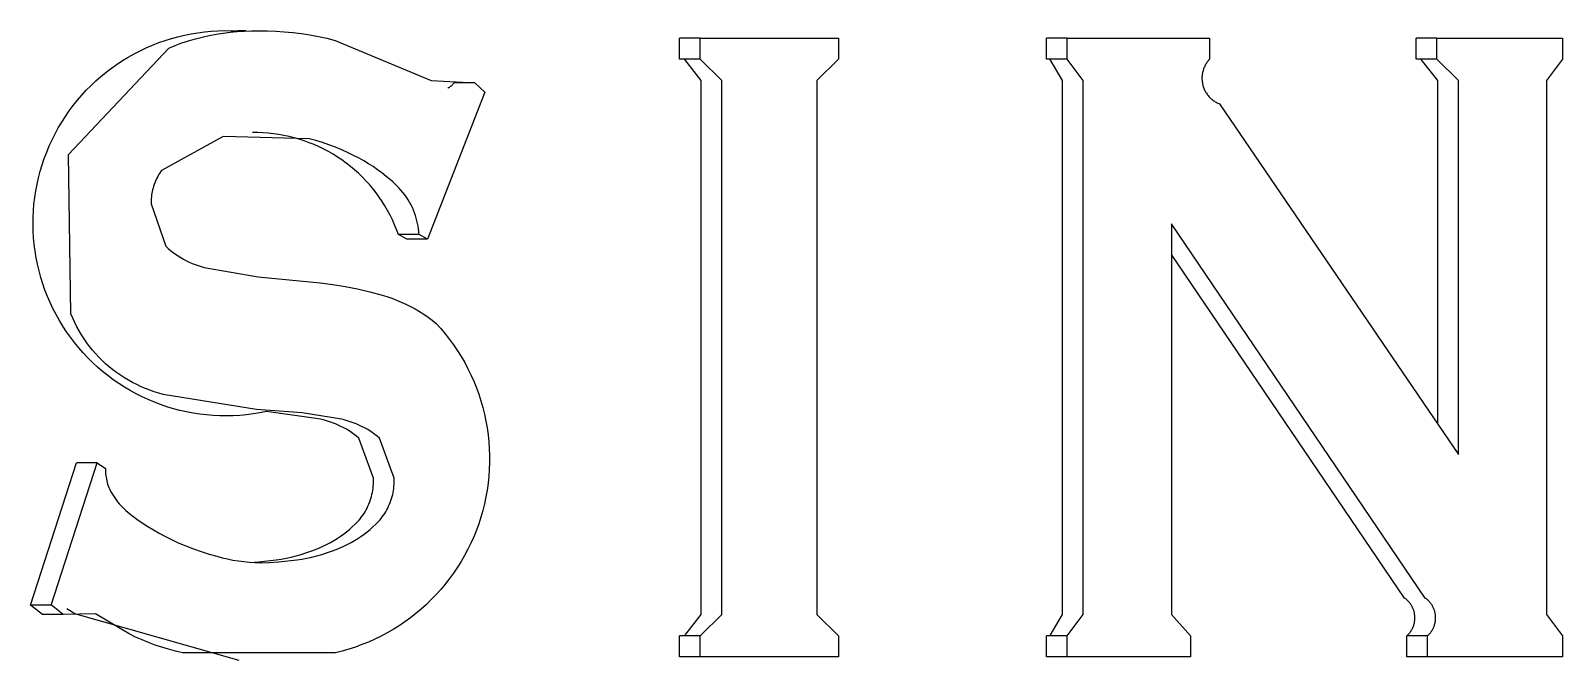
# Model space of a CAD drawing. Header units: millimetres. Extents: x -1421 to 3505, y -683 to 2759.
# Drawn here: x 2031.365 to 2035.816, y 2341.961 to 2343.792 of the extents above; entities that cross this region are included whole.
import ezdxf

# ---------------------------------------------------------------- set-up
doc = ezdxf.new("R2010")
doc.units = ezdxf.units.MM
doc.header["$MEASUREMENT"] = 0
doc.layers.add('Utwórz2D linie widoczne', color=7, linetype='Continuous', true_color=0x000000)

msp = doc.modelspace()

# ---------------------------------------------------------------- linework, layer by layer
at = {"layer": 'Utwórz2D linie widoczne'}
for p, q in [((2031.7369, 2343.7566), (2031.7553, 2343.763)), ((2031.7553, 2343.763), (2031.7739, 2343.7689)), ((2031.7739, 2343.7689), (2031.7928, 2343.774)), ((2031.7928, 2343.774), (2031.8118, 2343.7786)), ((2031.8118, 2343.7786), (2031.8309, 2343.7824)), ((2031.824, 2343.762), (2031.8438, 2343.7678)), ((2031.8309, 2343.7824), (2031.8502, 2343.7856)), ((2031.8438, 2343.7678), (2031.8637, 2343.773)), ((2031.8502, 2343.7856), (2031.8696, 2343.7881)), ((2031.8637, 2343.773), (2031.8838, 2343.7775)), ((2031.8696, 2343.7881), (2031.889, 2343.7899)), ((2031.8838, 2343.7775), (2031.9041, 2343.7813)), ((2031.889, 2343.7899), (2031.9085, 2343.7911)), ((2031.9041, 2343.7813), (2031.9244, 2343.7845)), ((2031.9085, 2343.7911), (2031.928, 2343.7916)), ((2031.9244, 2343.7845), (2031.9449, 2343.787)), ((2031.928, 2343.7916), (2031.9476, 2343.7913)), ((2031.9449, 2343.787), (2031.9654, 2343.7889)), ((2031.9476, 2343.7913), (2031.9671, 2343.7905)), ((2031.9654, 2343.7889), (2031.986, 2343.7901)), ((2031.9903, 2343.7905), (2031.9671, 2343.7905)), ((2031.986, 2343.7901), (2032.0066, 2343.7906)), ((2032.0066, 2343.7906), (2032.0272, 2343.7905)), ((2032.0272, 2343.7905), (2032.0521, 2343.7905)), ((2032.0521, 2343.7905), (2032.0771, 2343.7898)), ((2032.0771, 2343.7898), (2032.102, 2343.7883)), ((2032.102, 2343.7883), (2032.1269, 2343.786)), ((2032.1269, 2343.786), (2032.1517, 2343.7829)), ((2032.1517, 2343.7829), (2032.1764, 2343.7791)), ((2032.1764, 2343.7791), (2032.201, 2343.7745)), ((2032.201, 2343.7745), (2032.2254, 2343.7692)), ((2032.2254, 2343.7692), (2032.2496, 2343.7631)), ((2032.2496, 2343.7631), (2032.5288, 2343.6469)), ((2033.3109, 2343.77), (2033.2508, 2343.77)), ((2033.2508, 2343.7085), (2033.2508, 2343.77)), ((2033.3109, 2343.7085), (2033.3109, 2343.77)), ((2033.3109, 2343.77), (2033.7125, 2343.77)), ((2033.7125, 2343.77), (2033.7125, 2343.7085)), ((2034.3773, 2343.77), (2034.3172, 2343.77)), ((2034.3172, 2343.7085), (2034.3172, 2343.77)), ((2034.3773, 2343.7085), (2034.3773, 2343.77)), ((2034.3773, 2343.77), (2034.7909, 2343.77)), ((2034.7909, 2343.77), (2034.7909, 2343.7085)), ((2035.4511, 2343.77), (2035.391, 2343.77)), ((2035.391, 2343.7085), (2035.391, 2343.77)), ((2035.4511, 2343.7085), (2035.4511, 2343.77)), ((2035.4511, 2343.77), (2035.816, 2343.77)), ((2035.816, 2343.77), (2035.816, 2343.7085)), ((2031.4746, 2343.4316), (2031.766, 2343.7408)), ((2031.6487, 2343.7148), (2031.6658, 2343.7244)), ((2031.6658, 2343.7244), (2031.6831, 2343.7333)), ((2031.6831, 2343.7333), (2031.7008, 2343.7417)), ((2031.7008, 2343.7417), (2031.7187, 2343.7494)), ((2031.7187, 2343.7494), (2031.7369, 2343.7566)), ((2031.766, 2343.7408), (2031.7851, 2343.7485)), ((2031.7851, 2343.7485), (2031.8044, 2343.7556)), ((2031.8044, 2343.7556), (2031.824, 2343.762)), ((2031.5843, 2343.6707), (2031.5998, 2343.6826)), ((2031.5998, 2343.6826), (2031.6158, 2343.6939)), ((2031.6158, 2343.6939), (2031.6321, 2343.7046)), ((2031.6321, 2343.7046), (2031.6487, 2343.7148)), ((2033.3109, 2343.7085), (2033.2508, 2343.7085)), ((2033.3137, 2343.6469), (2033.2655, 2343.7076)), ((2033.3738, 2343.6469), (2033.3109, 2343.7085)), ((2033.7125, 2343.7085), (2033.6496, 2343.6469)), ((2034.3773, 2343.7085), (2034.3172, 2343.7085)), ((2034.3632, 2343.6469), (2034.3279, 2343.7076)), ((2034.4233, 2343.6469), (2034.3773, 2343.7085)), ((2034.7719, 2343.6754), (2034.7711, 2343.6727)), ((2034.7727, 2343.678), (2034.7719, 2343.6754)), ((2034.7736, 2343.6806), (2034.7727, 2343.678)), ((2034.7746, 2343.6832), (2034.7736, 2343.6806)), ((2034.7756, 2343.6857), (2034.7746, 2343.6832)), ((2034.7768, 2343.6882), (2034.7756, 2343.6857)), ((2034.778, 2343.6907), (2034.7768, 2343.6882)), ((2034.7794, 2343.6931), (2034.778, 2343.6907)), ((2034.7808, 2343.6955), (2034.7794, 2343.6931)), ((2034.7823, 2343.6978), (2034.7808, 2343.6955)), ((2034.7839, 2343.7001), (2034.7823, 2343.6978)), ((2034.7855, 2343.7023), (2034.7839, 2343.7001)), ((2034.7872, 2343.7044), (2034.7855, 2343.7023)), ((2034.789, 2343.7065), (2034.7872, 2343.7044)), ((2034.7909, 2343.7085), (2034.789, 2343.7065)), ((2035.4511, 2343.7085), (2035.391, 2343.7085)), ((2035.4539, 2343.6469), (2035.4057, 2343.7076)), ((2035.514, 2343.6469), (2035.4511, 2343.7085)), ((2035.816, 2343.7085), (2035.7702, 2343.6469)), ((2031.5266, 2343.6181), (2031.5403, 2343.632)), ((2031.5403, 2343.632), (2031.5545, 2343.6454)), ((2031.5545, 2343.6454), (2031.5692, 2343.6583)), ((2031.5692, 2343.6583), (2031.5843, 2343.6707)), ((2032.5288, 2343.6469), (2032.6557, 2343.6401)), ((2032.5831, 2343.6281), (2032.5843, 2343.6289)), ((2032.5843, 2343.6289), (2032.5855, 2343.6298)), ((2032.5855, 2343.6298), (2032.5867, 2343.6306)), ((2032.5867, 2343.6306), (2032.5878, 2343.6316)), ((2032.5878, 2343.6316), (2032.5889, 2343.6325)), ((2032.5889, 2343.6325), (2032.59, 2343.6335)), ((2032.59, 2343.6335), (2032.591, 2343.6345)), ((2032.591, 2343.6345), (2032.592, 2343.6356)), ((2032.592, 2343.6356), (2032.5929, 2343.6367)), ((2032.5929, 2343.6367), (2032.5939, 2343.6378)), ((2032.5939, 2343.6378), (2032.5948, 2343.6389)), ((2032.5948, 2343.6389), (2032.5956, 2343.6401)), ((2032.6557, 2343.6401), (2032.5956, 2343.6401)), ((2032.6557, 2343.6401), (2032.6849, 2343.6127)), ((2033.3137, 2342.0943), (2033.3137, 2343.6469)), ((2033.3738, 2342.0943), (2033.3738, 2343.6469)), ((2033.6496, 2343.6469), (2033.6496, 2342.0943)), ((2034.3632, 2342.0943), (2034.3632, 2343.6469)), ((2034.4233, 2342.0943), (2034.4233, 2343.6469)), ((2034.7688, 2343.6564), (2034.7687, 2343.6536)), ((2034.7687, 2343.6536), (2034.7688, 2343.6508)), ((2034.7689, 2343.6591), (2034.7688, 2343.6564)), ((2034.7688, 2343.6508), (2034.7689, 2343.6481)), ((2034.7692, 2343.6619), (2034.7689, 2343.6591)), ((2034.7689, 2343.6481), (2034.7691, 2343.6453)), ((2034.7691, 2343.6453), (2034.7694, 2343.6426)), ((2034.7695, 2343.6646), (2034.7692, 2343.6619)), ((2034.7694, 2343.6426), (2034.7699, 2343.6399)), ((2034.77, 2343.6673), (2034.7695, 2343.6646)), ((2034.7699, 2343.6399), (2034.7704, 2343.6372)), ((2034.7705, 2343.67), (2034.77, 2343.6673)), ((2034.7704, 2343.6372), (2034.771, 2343.6345)), ((2034.7711, 2343.6727), (2034.7705, 2343.67)), ((2034.771, 2343.6345), (2034.7716, 2343.6318)), ((2034.7716, 2343.6318), (2034.7724, 2343.6291)), ((2034.7724, 2343.6291), (2034.7733, 2343.6265)), ((2035.4539, 2342.6476), (2035.4539, 2343.6469)), ((2035.514, 2342.5593), (2035.514, 2343.6469)), ((2035.7702, 2343.6469), (2035.7702, 2342.0943)), ((2031.4884, 2343.5737), (2031.5006, 2343.589)), ((2031.5006, 2343.589), (2031.5134, 2343.6038)), ((2031.5134, 2343.6038), (2031.5266, 2343.6181)), ((2032.6849, 2343.6127), (2032.5179, 2343.1853)), ((2032.5767, 2343.6247), (2032.578, 2343.6253)), ((2032.578, 2343.6253), (2032.5793, 2343.626)), ((2032.5793, 2343.626), (2032.5806, 2343.6266)), ((2032.5806, 2343.6266), (2032.5819, 2343.6274)), ((2032.5819, 2343.6274), (2032.5831, 2343.6281)), ((2034.7733, 2343.6265), (2034.7743, 2343.6239)), ((2034.7743, 2343.6239), (2034.7753, 2343.6214)), ((2034.7753, 2343.6214), (2034.7765, 2343.6189)), ((2034.7765, 2343.6189), (2034.7777, 2343.6164)), ((2034.7777, 2343.6164), (2034.779, 2343.614)), ((2034.779, 2343.614), (2034.7804, 2343.6116)), ((2034.7804, 2343.6116), (2034.7819, 2343.6093)), ((2034.7819, 2343.6093), (2034.7834, 2343.607)), ((2034.7834, 2343.607), (2034.785, 2343.6048)), ((2034.785, 2343.6048), (2034.7867, 2343.6026)), ((2034.7867, 2343.6026), (2034.7885, 2343.6005)), ((2034.7885, 2343.6005), (2034.7904, 2343.5984)), ((2034.7904, 2343.5984), (2034.7923, 2343.5965)), ((2034.7923, 2343.5965), (2034.7943, 2343.5945)), ((2034.7943, 2343.5945), (2034.7963, 2343.5927)), ((2034.7963, 2343.5927), (2034.7985, 2343.5909)), ((2034.7985, 2343.5909), (2034.8006, 2343.5892)), ((2034.8006, 2343.5892), (2034.8029, 2343.5876)), ((2034.8029, 2343.5876), (2034.8051, 2343.5861)), ((2034.8051, 2343.5861), (2034.8075, 2343.5846)), ((2034.8075, 2343.5846), (2034.8099, 2343.5832)), ((2031.4551, 2343.5255), (2031.4657, 2343.542)), ((2031.4657, 2343.542), (2031.4768, 2343.558)), ((2031.4768, 2343.558), (2031.4884, 2343.5737)), ((2034.8099, 2343.5832), (2034.8123, 2343.5819)), ((2034.8123, 2343.5819), (2034.8148, 2343.5807)), ((2034.8148, 2343.5807), (2034.8173, 2343.5796)), ((2034.8173, 2343.5796), (2034.8199, 2343.5785)), ((2034.8199, 2343.5785), (2035.514, 2342.5593)), ((2031.4358, 2343.4916), (2031.4452, 2343.5087)), ((2031.4452, 2343.5087), (2031.4551, 2343.5255)), ((2032.0246, 2343.495), (2032.0092, 2343.4951)), ((2032.0399, 2343.4945), (2032.0246, 2343.495)), ((2031.4114, 2343.4384), (2031.4189, 2343.4564)), ((2031.4189, 2343.4564), (2031.427, 2343.4742)), ((2031.427, 2343.4742), (2031.4358, 2343.4916)), ((2031.9243, 2343.4842), (2031.7454, 2343.3852)), ((2032.1746, 2343.4774), (2031.9243, 2343.4842)), ((2032.0553, 2343.4934), (2032.0399, 2343.4945)), ((2032.0705, 2343.4918), (2032.0553, 2343.4934)), ((2032.0857, 2343.4896), (2032.0705, 2343.4918)), ((2032.1009, 2343.487), (2032.0857, 2343.4896)), ((2032.1159, 2343.4838), (2032.1009, 2343.487)), ((2032.1308, 2343.4801), (2032.1159, 2343.4838)), ((2032.1455, 2343.4758), (2032.1308, 2343.4801)), ((2032.1601, 2343.4711), (2032.1455, 2343.4758)), ((2032.1746, 2343.4658), (2032.1601, 2343.4711)), ((2032.1939, 2343.4721), (2032.1746, 2343.4774)), ((2032.1888, 2343.4601), (2032.1746, 2343.4658)), ((2032.2029, 2343.4539), (2032.1888, 2343.4601)), ((2032.2129, 2343.4661), (2032.1939, 2343.4721)), ((2032.2167, 2343.4471), (2032.2029, 2343.4539)), ((2032.2318, 2343.4596), (2032.2129, 2343.4661)), ((2032.2505, 2343.4525), (2032.2318, 2343.4596)), ((2032.269, 2343.4449), (2032.2505, 2343.4525)), ((2031.3982, 2343.4016), (2031.4045, 2343.4201)), ((2031.4045, 2343.4201), (2031.4114, 2343.4384)), ((2031.4817, 2342.968), (2031.4746, 2343.4316)), ((2032.2302, 2343.4399), (2032.2167, 2343.4471)), ((2032.2435, 2343.4323), (2032.2302, 2343.4399)), ((2032.2566, 2343.4242), (2032.2435, 2343.4323)), ((2032.2693, 2343.4156), (2032.2566, 2343.4242)), ((2032.2872, 2343.4367), (2032.269, 2343.4449)), ((2032.2817, 2343.4066), (2032.2693, 2343.4156)), ((2032.2939, 2343.3971), (2032.2817, 2343.4066)), ((2032.3052, 2343.4279), (2032.2872, 2343.4367)), ((2032.3193, 2343.4206), (2032.3052, 2343.4279)), ((2032.3331, 2343.4129), (2032.3193, 2343.4206)), ((2032.3467, 2343.4047), (2032.3331, 2343.4129)), ((2031.3834, 2343.345), (2031.3877, 2343.364)), ((2031.3877, 2343.364), (2031.3926, 2343.3829)), ((2031.3926, 2343.3829), (2031.3982, 2343.4016)), ((2031.7318, 2343.3631), (2031.7295, 2343.3585)), ((2031.7342, 2343.3677), (2031.7318, 2343.3631)), ((2031.7368, 2343.3722), (2031.7342, 2343.3677)), ((2031.7395, 2343.3766), (2031.7368, 2343.3722)), ((2031.7424, 2343.381), (2031.7395, 2343.3766)), ((2031.7454, 2343.3852), (2031.7424, 2343.381)), ((2032.3056, 2343.3873), (2032.2939, 2343.3971)), ((2032.3171, 2343.377), (2032.3056, 2343.3873)), ((2032.3281, 2343.3664), (2032.3171, 2343.377)), ((2032.3388, 2343.3554), (2032.3281, 2343.3664)), ((2032.36, 2343.3962), (2032.3467, 2343.4047)), ((2032.3731, 2343.3872), (2032.36, 2343.3962)), ((2032.3858, 2343.3778), (2032.3731, 2343.3872)), ((2032.3983, 2343.368), (2032.3858, 2343.3778)), ((2032.4104, 2343.3578), (2032.3983, 2343.368)), ((2031.3768, 2343.3065), (2031.3798, 2343.3258)), ((2031.3798, 2343.3258), (2031.3834, 2343.345)), ((2031.7172, 2343.3189), (2031.7164, 2343.3138)), ((2031.7181, 2343.324), (2031.7172, 2343.3189)), ((2031.7193, 2343.3291), (2031.7181, 2343.324)), ((2031.7205, 2343.3341), (2031.7193, 2343.3291)), ((2031.722, 2343.3391), (2031.7205, 2343.3341)), ((2031.7236, 2343.344), (2031.722, 2343.3391)), ((2031.7254, 2343.3489), (2031.7236, 2343.344)), ((2031.7274, 2343.3537), (2031.7254, 2343.3489)), ((2031.7295, 2343.3585), (2031.7274, 2343.3537)), ((2032.3491, 2343.344), (2032.3388, 2343.3554)), ((2032.359, 2343.3322), (2032.3491, 2343.344)), ((2032.3685, 2343.3202), (2032.359, 2343.3322)), ((2032.3776, 2343.3078), (2032.3685, 2343.3202)), ((2032.4169, 2343.3522), (2032.4104, 2343.3578)), ((2032.4232, 2343.3463), (2032.4169, 2343.3522)), ((2032.4294, 2343.3402), (2032.4232, 2343.3463)), ((2032.4353, 2343.334), (2032.4294, 2343.3402)), ((2032.441, 2343.3275), (2032.4353, 2343.334)), ((2032.4465, 2343.3209), (2032.441, 2343.3275)), ((2032.4518, 2343.3141), (2032.4465, 2343.3209)), ((2031.3729, 2343.2676), (2031.3745, 2343.2871)), ((2031.3745, 2343.2871), (2031.3768, 2343.3065)), ((2031.7154, 2343.3034), (2031.7151, 2343.2982)), ((2031.7151, 2343.2982), (2031.7151, 2343.293)), ((2031.7151, 2343.293), (2031.7151, 2343.2878)), ((2031.7151, 2343.2878), (2031.7575, 2343.1647)), ((2031.7158, 2343.3086), (2031.7154, 2343.3034)), ((2031.7164, 2343.3138), (2031.7158, 2343.3086)), ((2032.3862, 2343.2951), (2032.3776, 2343.3078)), ((2032.3944, 2343.2821), (2032.3862, 2343.2951)), ((2032.4021, 2343.2688), (2032.3944, 2343.2821)), ((2032.4568, 2343.3071), (2032.4518, 2343.3141)), ((2032.4616, 2343.2999), (2032.4568, 2343.3071)), ((2032.4661, 2343.2926), (2032.4616, 2343.2999)), ((2032.4705, 2343.2851), (2032.4661, 2343.2926)), ((2032.4745, 2343.2775), (2032.4705, 2343.2851)), ((2032.4776, 2343.27), (2032.4745, 2343.2775)), ((2031.3718, 2343.2286), (2031.372, 2343.2481)), ((2031.3722, 2343.209), (2031.3718, 2343.2286)), ((2031.372, 2343.2481), (2031.3729, 2343.2676)), ((2032.4094, 2343.2553), (2032.4021, 2343.2688)), ((2032.4162, 2343.2415), (2032.4094, 2343.2553)), ((2032.4225, 2343.2275), (2032.4162, 2343.2415)), ((2032.4804, 2343.2624), (2032.4776, 2343.27)), ((2032.483, 2343.2546), (2032.4804, 2343.2624)), ((2032.4853, 2343.2469), (2032.483, 2343.2546)), ((2032.4874, 2343.239), (2032.4853, 2343.2469)), ((2032.4892, 2343.2311), (2032.4874, 2343.239)), ((2032.4907, 2343.2231), (2032.4892, 2343.2311)), ((2035.4172, 2342.1424), (2034.6797, 2343.2298)), ((2034.6797, 2343.2298), (2034.6797, 2342.0943)), ((2031.3734, 2343.1895), (2031.3722, 2343.209)), ((2031.3752, 2343.1701), (2031.3734, 2343.1895)), ((2032.4283, 2343.2133), (2032.4225, 2343.2275)), ((2032.4336, 2343.1989), (2032.4283, 2343.2133)), ((2032.4937, 2343.1989), (2032.4336, 2343.1989)), ((2032.4577, 2343.1853), (2032.4336, 2343.1989)), ((2032.5179, 2343.1853), (2032.4577, 2343.1853)), ((2032.492, 2343.215), (2032.4907, 2343.2231)), ((2032.493, 2343.207), (2032.492, 2343.215)), ((2032.4937, 2343.1989), (2032.493, 2343.207)), ((2032.5179, 2343.1853), (2032.4937, 2343.1989)), ((2031.3776, 2343.1507), (2031.3752, 2343.1701)), ((2031.3808, 2343.1314), (2031.3776, 2343.1507)), ((2031.7575, 2343.1647), (2031.7643, 2343.1586)), ((2031.7643, 2343.1586), (2031.7713, 2343.1527)), ((2031.7713, 2343.1527), (2031.7786, 2343.1471)), ((2031.7786, 2343.1471), (2031.786, 2343.1417)), ((2031.786, 2343.1417), (2031.7936, 2343.1366)), ((2035.3571, 2342.1424), (2034.6797, 2343.1412)), ((2031.3846, 2343.1123), (2031.3808, 2343.1314)), ((2031.3891, 2343.0933), (2031.3846, 2343.1123)), ((2031.7936, 2343.1366), (2031.8014, 2343.1317)), ((2031.8014, 2343.1317), (2031.8093, 2343.1271)), ((2031.8093, 2343.1271), (2031.8174, 2343.1228)), ((2031.8174, 2343.1228), (2031.8257, 2343.1188)), ((2031.8257, 2343.1188), (2031.834, 2343.1151)), ((2031.834, 2343.1151), (2031.8425, 2343.1116)), ((2031.8425, 2343.1116), (2031.8512, 2343.1085)), ((2031.8512, 2343.1085), (2031.8599, 2343.1057)), ((2031.8599, 2343.1057), (2031.8687, 2343.1031)), ((2031.8687, 2343.1031), (2032.0259, 2343.0759)), ((2031.3943, 2343.0744), (2031.3891, 2343.0933)), ((2031.4001, 2343.0558), (2031.3943, 2343.0744)), ((2031.4065, 2343.0374), (2031.4001, 2343.0558)), ((2032.0259, 2343.0759), (2032.206, 2343.0587)), ((2032.206, 2343.0587), (2032.2425, 2343.054)), ((2032.2425, 2343.054), (2032.2788, 2343.048)), ((2031.4136, 2343.0192), (2031.4065, 2343.0374)), ((2031.4213, 2343.0012), (2031.4136, 2343.0192)), ((2032.2788, 2343.048), (2032.3148, 2343.0408)), ((2032.3148, 2343.0408), (2032.3506, 2343.0323)), ((2032.3506, 2343.0323), (2032.386, 2343.0226)), ((2032.386, 2343.0226), (2032.4003, 2343.0183)), ((2032.4003, 2343.0183), (2032.4144, 2343.0135)), ((2032.4144, 2343.0135), (2032.4283, 2343.0082)), ((2032.4283, 2343.0082), (2032.442, 2343.0025)), ((2031.4297, 2342.9836), (2031.4213, 2343.0012)), ((2031.4386, 2342.9662), (2031.4297, 2342.9836)), ((2031.4482, 2342.9492), (2031.4386, 2342.9662)), ((2031.4871, 2342.9554), (2031.4817, 2342.968)), ((2032.442, 2343.0025), (2032.4556, 2342.9963)), ((2032.4556, 2342.9963), (2032.4689, 2342.9896)), ((2032.4689, 2342.9896), (2032.482, 2342.9825)), ((2032.482, 2342.9825), (2032.4949, 2342.975)), ((2032.4949, 2342.975), (2032.5074, 2342.967)), ((2032.5074, 2342.967), (2032.5197, 2342.9586)), ((2031.4583, 2342.9325), (2031.4482, 2342.9492)), ((2031.4691, 2342.9162), (2031.4583, 2342.9325)), ((2031.4929, 2342.943), (2031.4871, 2342.9554)), ((2031.4992, 2342.9308), (2031.4929, 2342.943)), ((2031.5058, 2342.9189), (2031.4992, 2342.9308)), ((2031.5128, 2342.9071), (2031.5058, 2342.9189)), ((2032.5197, 2342.9586), (2032.5317, 2342.9498)), ((2032.5317, 2342.9498), (2032.5435, 2342.9406)), ((2032.5435, 2342.9406), (2032.5569, 2342.9256)), ((2032.5569, 2342.9256), (2032.5699, 2342.9102)), ((2031.4803, 2342.9002), (2031.4691, 2342.9162)), ((2031.4922, 2342.8847), (2031.4803, 2342.9002)), ((2031.5045, 2342.8696), (2031.4922, 2342.8847)), ((2031.5203, 2342.8957), (2031.5128, 2342.9071)), ((2031.5281, 2342.8844), (2031.5203, 2342.8957)), ((2031.5363, 2342.8735), (2031.5281, 2342.8844)), ((2031.5449, 2342.8628), (2031.5363, 2342.8735)), ((2032.5699, 2342.9102), (2032.5823, 2342.8942)), ((2032.5823, 2342.8942), (2032.5941, 2342.8779)), ((2032.5941, 2342.8779), (2032.6054, 2342.8612)), ((2031.5174, 2342.8549), (2031.5045, 2342.8696)), ((2031.5308, 2342.8407), (2031.5174, 2342.8549)), ((2031.5447, 2342.8269), (2031.5308, 2342.8407)), ((2031.5538, 2342.8524), (2031.5449, 2342.8628)), ((2031.5631, 2342.8424), (2031.5538, 2342.8524)), ((2031.5727, 2342.8326), (2031.5631, 2342.8424)), ((2031.5827, 2342.8232), (2031.5727, 2342.8326)), ((2032.6054, 2342.8612), (2032.6161, 2342.8441)), ((2032.6161, 2342.8441), (2032.6261, 2342.8266)), ((2031.559, 2342.8137), (2031.5447, 2342.8269)), ((2031.5738, 2342.8009), (2031.559, 2342.8137)), ((2031.5891, 2342.7887), (2031.5738, 2342.8009)), ((2031.593, 2342.8142), (2031.5827, 2342.8232)), ((2031.6047, 2342.777), (2031.5891, 2342.7887)), ((2031.6037, 2342.8057), (2031.593, 2342.8142)), ((2031.6147, 2342.7975), (2031.6037, 2342.8057)), ((2031.626, 2342.7898), (2031.6147, 2342.7975)), ((2031.6375, 2342.7823), (2031.626, 2342.7898)), ((2032.6261, 2342.8266), (2032.6356, 2342.8088)), ((2032.6356, 2342.8088), (2032.6444, 2342.7907)), ((2032.6444, 2342.7907), (2032.6526, 2342.7722)), ((2031.6208, 2342.7659), (2031.6047, 2342.777)), ((2031.6372, 2342.7553), (2031.6208, 2342.7659)), ((2031.654, 2342.7454), (2031.6372, 2342.7553)), ((2031.6493, 2342.7753), (2031.6375, 2342.7823)), ((2031.6612, 2342.7687), (2031.6493, 2342.7753)), ((2031.6711, 2342.736), (2031.654, 2342.7454)), ((2031.6734, 2342.7625), (2031.6612, 2342.7687)), ((2031.6858, 2342.7566), (2031.6734, 2342.7625)), ((2031.6984, 2342.7512), (2031.6858, 2342.7566)), ((2031.7112, 2342.7462), (2031.6984, 2342.7512)), ((2031.7241, 2342.7417), (2031.7112, 2342.7462)), ((2031.7371, 2342.7375), (2031.7241, 2342.7417)), ((2032.6526, 2342.7722), (2032.6602, 2342.7535)), ((2032.6602, 2342.7535), (2032.667, 2342.7346)), ((2031.6885, 2342.7272), (2031.6711, 2342.736)), ((2031.7063, 2342.719), (2031.6885, 2342.7272)), ((2031.7243, 2342.7114), (2031.7063, 2342.719)), ((2031.7425, 2342.7045), (2031.7243, 2342.7114)), ((2031.7503, 2342.7338), (2031.7371, 2342.7375)), ((2031.761, 2342.6982), (2031.7425, 2342.7045)), ((2032.0213, 2342.6907), (2031.7503, 2342.7338)), ((2031.7797, 2342.6926), (2031.761, 2342.6982)), ((2032.667, 2342.7346), (2032.6733, 2342.7154)), ((2032.6733, 2342.7154), (2032.6788, 2342.696)), ((2032.6788, 2342.696), (2032.6837, 2342.6764)), ((2031.7986, 2342.6876), (2031.7797, 2342.6926)), ((2031.8177, 2342.6833), (2031.7986, 2342.6876)), ((2031.8369, 2342.6797), (2031.8177, 2342.6833)), ((2031.8562, 2342.6767), (2031.8369, 2342.6797)), ((2031.8756, 2342.6744), (2031.8562, 2342.6767)), ((2031.895, 2342.6728), (2031.8756, 2342.6744)), ((2031.9145, 2342.6719), (2031.895, 2342.6728)), ((2031.9341, 2342.6716), (2031.9145, 2342.6719)), ((2031.9536, 2342.672), (2031.9341, 2342.6716)), ((2031.9731, 2342.6731), (2031.9536, 2342.672)), ((2031.9925, 2342.6749), (2031.9731, 2342.6731)), ((2032.0119, 2342.6774), (2031.9925, 2342.6749)), ((2032.0312, 2342.6805), (2032.0119, 2342.6774)), ((2032.1534, 2342.681), (2032.0213, 2342.6907)), ((2032.0503, 2342.6843), (2032.0312, 2342.6805)), ((2032.2076, 2342.6619), (2032.0503, 2342.6843)), ((2032.2677, 2342.6619), (2032.1534, 2342.681)), ((2032.2163, 2342.6599), (2032.2076, 2342.6619)), ((2032.225, 2342.6575), (2032.2163, 2342.6599)), ((2032.2335, 2342.6549), (2032.225, 2342.6575)), ((2032.242, 2342.6519), (2032.2335, 2342.6549)), ((2032.2503, 2342.6487), (2032.242, 2342.6519)), ((2032.2764, 2342.6599), (2032.2677, 2342.6619)), ((2032.2851, 2342.6575), (2032.2764, 2342.6599)), ((2032.2936, 2342.6549), (2032.2851, 2342.6575)), ((2032.3021, 2342.6519), (2032.2936, 2342.6549)), ((2032.3104, 2342.6487), (2032.3021, 2342.6519)), ((2032.6837, 2342.6764), (2032.6879, 2342.6567)), ((2032.6879, 2342.6567), (2032.6914, 2342.6368)), ((2032.2585, 2342.6451), (2032.2503, 2342.6487)), ((2032.2666, 2342.6413), (2032.2585, 2342.6451)), ((2032.2746, 2342.6372), (2032.2666, 2342.6413)), ((2032.2824, 2342.6328), (2032.2746, 2342.6372)), ((2032.29, 2342.6282), (2032.2824, 2342.6328)), ((2032.2975, 2342.6233), (2032.29, 2342.6282)), ((2032.3048, 2342.6181), (2032.2975, 2342.6233)), ((2032.3119, 2342.6127), (2032.3048, 2342.6181)), ((2032.3186, 2342.6451), (2032.3104, 2342.6487)), ((2032.3189, 2342.607), (2032.3119, 2342.6127)), ((2032.3267, 2342.6413), (2032.3186, 2342.6451)), ((2032.3611, 2342.4909), (2032.3189, 2342.607)), ((2032.3347, 2342.6372), (2032.3267, 2342.6413)), ((2032.3425, 2342.6328), (2032.3347, 2342.6372)), ((2032.3501, 2342.6282), (2032.3425, 2342.6328)), ((2032.3576, 2342.6233), (2032.3501, 2342.6282)), ((2032.3649, 2342.6181), (2032.3576, 2342.6233)), ((2032.372, 2342.6127), (2032.3649, 2342.6181)), ((2032.379, 2342.607), (2032.372, 2342.6127)), ((2032.4212, 2342.4909), (2032.379, 2342.607)), ((2032.6914, 2342.6368), (2032.6942, 2342.6168)), ((2032.6942, 2342.6168), (2032.6963, 2342.5968)), ((2032.6963, 2342.5968), (2032.6976, 2342.5767)), ((2032.6976, 2342.5767), (2032.6983, 2342.5565)), ((2031.3648, 2342.1219), (2031.498, 2342.5356)), ((2031.4249, 2342.1219), (2031.5581, 2342.5356)), ((2031.5581, 2342.5356), (2031.498, 2342.5356)), ((2031.5581, 2342.5356), (2031.5823, 2342.5186)), ((2031.5823, 2342.5186), (2031.5823, 2342.5135)), ((2032.6976, 2342.5162), (2032.6962, 2342.4961)), ((2032.6983, 2342.5363), (2032.6976, 2342.5162)), ((2032.6983, 2342.5565), (2032.6983, 2342.5363)), ((2031.5823, 2342.5135), (2031.5825, 2342.5084)), ((2031.5825, 2342.5084), (2031.5828, 2342.5033)), ((2031.5828, 2342.5033), (2031.5833, 2342.4982)), ((2031.5833, 2342.4982), (2031.584, 2342.4932)), ((2031.584, 2342.4932), (2031.5849, 2342.4881)), ((2031.5849, 2342.4881), (2031.5859, 2342.4831)), ((2031.5859, 2342.4831), (2031.5872, 2342.4782)), ((2031.5872, 2342.4782), (2031.5886, 2342.4733)), ((2031.5886, 2342.4733), (2031.5901, 2342.4684)), ((2032.3606, 2342.467), (2032.361, 2342.4729)), ((2032.361, 2342.4729), (2032.3612, 2342.4789)), ((2032.3613, 2342.4849), (2032.3611, 2342.4909)), ((2032.3612, 2342.4789), (2032.3613, 2342.4849)), ((2032.4207, 2342.467), (2032.4211, 2342.4729)), ((2032.4211, 2342.4729), (2032.4213, 2342.4789)), ((2032.4214, 2342.4849), (2032.4212, 2342.4909)), ((2032.4213, 2342.4789), (2032.4214, 2342.4849)), ((2032.6941, 2342.476), (2032.6913, 2342.456)), ((2032.6962, 2342.4961), (2032.6941, 2342.476)), ((2031.5901, 2342.4684), (2031.5919, 2342.4636)), ((2031.5919, 2342.4636), (2031.5949, 2342.4573)), ((2031.5949, 2342.4573), (2031.5982, 2342.4511)), ((2031.5982, 2342.4511), (2031.6017, 2342.445)), ((2031.6017, 2342.445), (2031.6054, 2342.439)), ((2031.6054, 2342.439), (2031.6093, 2342.4332)), ((2031.6093, 2342.4332), (2031.6135, 2342.4275)), ((2031.6135, 2342.4275), (2031.6177, 2342.4219)), ((2032.3518, 2342.426), (2032.3536, 2342.4317)), ((2032.3536, 2342.4317), (2032.3553, 2342.4374)), ((2032.3553, 2342.4374), (2032.3568, 2342.4433)), ((2032.3568, 2342.4433), (2032.358, 2342.4491)), ((2032.358, 2342.4491), (2032.3591, 2342.455)), ((2032.3591, 2342.455), (2032.3599, 2342.461)), ((2032.3599, 2342.461), (2032.3606, 2342.467)), ((2032.4119, 2342.426), (2032.4138, 2342.4317)), ((2032.4138, 2342.4317), (2032.4154, 2342.4374)), ((2032.4154, 2342.4374), (2032.4169, 2342.4433)), ((2032.4169, 2342.4433), (2032.4181, 2342.4491)), ((2032.4181, 2342.4491), (2032.4192, 2342.455)), ((2032.4192, 2342.455), (2032.42, 2342.461)), ((2032.42, 2342.461), (2032.4207, 2342.467)), ((2032.6878, 2342.4362), (2032.6836, 2342.4164)), ((2032.6913, 2342.456), (2032.6878, 2342.4362)), ((2031.6177, 2342.4219), (2031.6222, 2342.4165)), ((2031.6222, 2342.4165), (2031.6269, 2342.4113)), ((2031.6269, 2342.4113), (2031.6317, 2342.4062)), ((2031.6317, 2342.4062), (2031.6367, 2342.4013)), ((2031.6367, 2342.4013), (2031.6419, 2342.3965)), ((2031.6419, 2342.3965), (2031.6472, 2342.3919)), ((2031.6472, 2342.3919), (2031.6527, 2342.3875)), ((2031.6527, 2342.3875), (2031.6583, 2342.3833)), ((2031.6583, 2342.3833), (2031.6736, 2342.3718)), ((2032.3267, 2342.3783), (2032.3302, 2342.3832)), ((2032.3302, 2342.3832), (2032.3336, 2342.3882)), ((2032.3336, 2342.3882), (2032.3367, 2342.3933)), ((2032.3367, 2342.3933), (2032.3397, 2342.3985)), ((2032.3397, 2342.3985), (2032.3425, 2342.4039)), ((2032.3425, 2342.4039), (2032.3451, 2342.4093)), ((2032.3451, 2342.4093), (2032.3475, 2342.4147)), ((2032.3475, 2342.4147), (2032.3498, 2342.4203)), ((2032.3498, 2342.4203), (2032.3518, 2342.426)), ((2032.3868, 2342.3783), (2032.3903, 2342.3832)), ((2032.3903, 2342.3832), (2032.3937, 2342.3882)), ((2032.3937, 2342.3882), (2032.3968, 2342.3933)), ((2032.3968, 2342.3933), (2032.3998, 2342.3985)), ((2032.3998, 2342.3985), (2032.4026, 2342.4039)), ((2032.4026, 2342.4039), (2032.4052, 2342.4093)), ((2032.4052, 2342.4093), (2032.4076, 2342.4147)), ((2032.4076, 2342.4147), (2032.4099, 2342.4203)), ((2032.4099, 2342.4203), (2032.4119, 2342.426)), ((2032.6787, 2342.3969), (2032.6731, 2342.3775)), ((2032.6836, 2342.4164), (2032.6787, 2342.3969)), ((2031.6736, 2342.3718), (2031.6892, 2342.3608)), ((2031.6892, 2342.3608), (2031.7051, 2342.3502)), ((2031.7051, 2342.3502), (2031.7214, 2342.3402)), ((2031.7214, 2342.3402), (2031.738, 2342.3306)), ((2032.2824, 2342.3346), (2032.291, 2342.3417)), ((2032.291, 2342.3417), (2032.2994, 2342.349)), ((2032.2994, 2342.349), (2032.3074, 2342.3566)), ((2032.3074, 2342.3566), (2032.3153, 2342.3645)), ((2032.3153, 2342.3645), (2032.3193, 2342.369)), ((2032.3193, 2342.369), (2032.3231, 2342.3736)), ((2032.3231, 2342.3736), (2032.3267, 2342.3783)), ((2032.3425, 2342.3346), (2032.3511, 2342.3417)), ((2032.3511, 2342.3417), (2032.3595, 2342.349)), ((2032.3595, 2342.349), (2032.3675, 2342.3566)), ((2032.3675, 2342.3566), (2032.3754, 2342.3645)), ((2032.3754, 2342.3645), (2032.3794, 2342.369)), ((2032.3794, 2342.369), (2032.3832, 2342.3736)), ((2032.3832, 2342.3736), (2032.3868, 2342.3783)), ((2032.66, 2342.3393), (2032.6525, 2342.3206)), ((2032.6669, 2342.3583), (2032.66, 2342.3393)), ((2032.6731, 2342.3775), (2032.6669, 2342.3583)), ((2031.738, 2342.3306), (2031.7548, 2342.3217)), ((2031.7548, 2342.3217), (2031.772, 2342.3132)), ((2031.772, 2342.3132), (2031.7937, 2342.3032)), ((2031.7937, 2342.3032), (2031.8156, 2342.2938)), ((2031.8156, 2342.2938), (2031.8379, 2342.2852)), ((2032.2064, 2342.2893), (2032.2165, 2342.2939)), ((2032.2165, 2342.2939), (2032.2265, 2342.2987)), ((2032.2265, 2342.2987), (2032.2363, 2342.3039)), ((2032.2363, 2342.3039), (2032.2459, 2342.3094)), ((2032.2459, 2342.3094), (2032.2553, 2342.3153)), ((2032.2553, 2342.3153), (2032.2646, 2342.3214)), ((2032.2646, 2342.3214), (2032.2736, 2342.3279)), ((2032.2665, 2342.2893), (2032.2766, 2342.2939)), ((2032.2736, 2342.3279), (2032.2824, 2342.3346)), ((2032.2766, 2342.2939), (2032.2866, 2342.2987)), ((2032.2866, 2342.2987), (2032.2964, 2342.3039)), ((2032.2964, 2342.3039), (2032.306, 2342.3094)), ((2032.306, 2342.3094), (2032.3155, 2342.3153)), ((2032.3155, 2342.3153), (2032.3247, 2342.3214)), ((2032.3247, 2342.3214), (2032.3337, 2342.3279)), ((2032.3337, 2342.3279), (2032.3425, 2342.3346)), ((2032.6443, 2342.3022), (2032.6354, 2342.2841)), ((2032.6525, 2342.3206), (2032.6443, 2342.3022)), ((2031.8379, 2342.2852), (2031.8604, 2342.2773)), ((2031.8604, 2342.2773), (2031.8832, 2342.2701)), ((2031.8832, 2342.2701), (2031.9062, 2342.2637)), ((2031.9062, 2342.2637), (2031.9216, 2342.2596)), ((2031.9216, 2342.2596), (2031.9371, 2342.2559)), ((2031.9371, 2342.2559), (2031.9527, 2342.2528)), ((2031.9527, 2342.2528), (2031.9684, 2342.2502)), ((2031.9684, 2342.2502), (2031.9842, 2342.2481)), ((2032.0283, 2342.2478), (2032.0533, 2342.2503)), ((2032.0533, 2342.2503), (2032.0783, 2342.2534)), ((2032.0783, 2342.2534), (2032.093, 2342.2556)), ((2032.0853, 2342.2475), (2032.1119, 2342.25)), ((2032.093, 2342.2556), (2032.1076, 2342.2582)), ((2032.1076, 2342.2582), (2032.1221, 2342.2613)), ((2032.1119, 2342.25), (2032.1384, 2342.2534)), ((2032.1221, 2342.2613), (2032.1365, 2342.2648)), ((2032.1365, 2342.2648), (2032.1507, 2342.2688)), ((2032.1384, 2342.2534), (2032.1531, 2342.2556)), ((2032.1507, 2342.2688), (2032.1649, 2342.2733)), ((2032.1531, 2342.2556), (2032.1677, 2342.2582)), ((2032.1649, 2342.2733), (2032.1789, 2342.2782)), ((2032.1677, 2342.2582), (2032.1822, 2342.2613)), ((2032.1789, 2342.2782), (2032.1927, 2342.2836)), ((2032.1822, 2342.2613), (2032.1966, 2342.2648)), ((2032.1927, 2342.2836), (2032.2064, 2342.2893)), ((2032.1966, 2342.2648), (2032.2108, 2342.2688)), ((2032.2108, 2342.2688), (2032.225, 2342.2733)), ((2032.225, 2342.2733), (2032.239, 2342.2782)), ((2032.239, 2342.2782), (2032.2528, 2342.2836)), ((2032.2528, 2342.2836), (2032.2665, 2342.2893)), ((2032.6159, 2342.2488), (2032.6052, 2342.2317)), ((2032.6259, 2342.2663), (2032.6159, 2342.2488)), ((2032.6354, 2342.2841), (2032.6259, 2342.2663)), ((2031.9842, 2342.2481), (2032.0001, 2342.2465)), ((2032.0001, 2342.2465), (2032.016, 2342.2454)), ((2032.0032, 2342.2459), (2032.0283, 2342.2478)), ((2032.016, 2342.2454), (2032.0319, 2342.2449)), ((2032.0319, 2342.2449), (2032.0586, 2342.2457)), ((2032.0586, 2342.2457), (2032.0853, 2342.2475)), ((2032.5939, 2342.215), (2032.582, 2342.1987)), ((2032.6052, 2342.2317), (2032.5939, 2342.215)), ((2032.5567, 2342.1673), (2032.5432, 2342.1523)), ((2032.5696, 2342.1828), (2032.5567, 2342.1673)), ((2032.582, 2342.1987), (2032.5696, 2342.1828)), ((2031.4249, 2342.1219), (2031.3648, 2342.1219)), ((2031.3989, 2342.0943), (2031.3648, 2342.1219)), ((2031.459, 2342.0943), (2031.4252, 2342.1216)), ((2032.5147, 2342.1238), (2032.4997, 2342.1103)), ((2032.5292, 2342.1378), (2032.5147, 2342.1238)), ((2032.5432, 2342.1523), (2032.5292, 2342.1378)), ((2035.359, 2342.141), (2035.3571, 2342.1424)), ((2035.361, 2342.1395), (2035.359, 2342.141)), ((2035.3629, 2342.1379), (2035.361, 2342.1395)), ((2035.3647, 2342.1363), (2035.3629, 2342.1379)), ((2035.3664, 2342.1347), (2035.3647, 2342.1363)), ((2035.3682, 2342.1329), (2035.3664, 2342.1347)), ((2035.3698, 2342.1311), (2035.3682, 2342.1329)), ((2035.3714, 2342.1293), (2035.3698, 2342.1311)), ((2035.3729, 2342.1274), (2035.3714, 2342.1293)), ((2035.3744, 2342.1255), (2035.3729, 2342.1274)), ((2035.3757, 2342.1235), (2035.3744, 2342.1255)), ((2035.3771, 2342.1214), (2035.3757, 2342.1235)), ((2035.3783, 2342.1193), (2035.3771, 2342.1214)), ((2035.3795, 2342.1172), (2035.3783, 2342.1193)), ((2035.3806, 2342.115), (2035.3795, 2342.1172)), ((2035.4191, 2342.141), (2035.4172, 2342.1424)), ((2035.4211, 2342.1395), (2035.4191, 2342.141)), ((2035.423, 2342.1379), (2035.4211, 2342.1395)), ((2035.4248, 2342.1363), (2035.423, 2342.1379)), ((2035.4266, 2342.1347), (2035.4248, 2342.1363)), ((2035.4283, 2342.1329), (2035.4266, 2342.1347)), ((2035.4299, 2342.1311), (2035.4283, 2342.1329)), ((2035.4315, 2342.1293), (2035.4299, 2342.1311)), ((2035.433, 2342.1274), (2035.4315, 2342.1293)), ((2035.4345, 2342.1255), (2035.433, 2342.1274)), ((2035.4358, 2342.1235), (2035.4345, 2342.1255)), ((2035.4372, 2342.1214), (2035.4358, 2342.1235)), ((2035.4384, 2342.1193), (2035.4372, 2342.1214)), ((2035.4396, 2342.1172), (2035.4384, 2342.1193)), ((2035.4407, 2342.115), (2035.4396, 2342.1172)), ((2031.459, 2342.0943), (2031.3989, 2342.0943)), ((2031.5531, 2342.0961), (2031.459, 2342.0943)), ((2031.493, 2342.0961), (2031.4697, 2342.1105)), ((2031.9707, 2341.9611), (2031.493, 2342.0961)), ((2031.6512, 2342.0378), (2031.5531, 2342.0961)), ((2032.452, 2342.073), (2032.4353, 2342.0618)), ((2032.4684, 2342.0849), (2032.452, 2342.073)), ((2032.4842, 2342.0973), (2032.4684, 2342.0849)), ((2032.4997, 2342.1103), (2032.4842, 2342.0973)), ((2033.2656, 2342.0336), (2033.3137, 2342.0943)), ((2033.3109, 2342.0327), (2033.3738, 2342.0943)), ((2033.6496, 2342.0943), (2033.7125, 2342.0327)), ((2034.328, 2342.0336), (2034.3632, 2342.0943)), ((2034.3773, 2342.0327), (2034.4233, 2342.0943)), ((2034.6797, 2342.0943), (2034.7353, 2342.0327)), ((2035.3816, 2342.1128), (2035.3806, 2342.115)), ((2035.3825, 2342.1106), (2035.3816, 2342.1128)), ((2035.3834, 2342.1083), (2035.3825, 2342.1106)), ((2035.3842, 2342.106), (2035.3834, 2342.1083)), ((2035.3849, 2342.1037), (2035.3842, 2342.106)), ((2035.3855, 2342.1013), (2035.3849, 2342.1037)), ((2035.386, 2342.0989), (2035.3855, 2342.1013)), ((2035.3859, 2342.07), (2035.3864, 2342.0723)), ((2035.3865, 2342.0965), (2035.386, 2342.0989)), ((2035.3864, 2342.0723), (2035.3868, 2342.0747)), ((2035.3868, 2342.0941), (2035.3865, 2342.0965)), ((2035.3871, 2342.0917), (2035.3868, 2342.0941)), ((2035.3868, 2342.0747), (2035.3871, 2342.0772)), ((2035.3873, 2342.0893), (2035.3871, 2342.0917)), ((2035.3871, 2342.0772), (2035.3873, 2342.0796)), ((2035.3875, 2342.0869), (2035.3873, 2342.0893)), ((2035.3873, 2342.0796), (2035.3874, 2342.082)), ((2035.3874, 2342.082), (2035.3875, 2342.0844)), ((2035.3875, 2342.0844), (2035.3875, 2342.0869)), ((2035.4417, 2342.1128), (2035.4407, 2342.115)), ((2035.4426, 2342.1106), (2035.4417, 2342.1128)), ((2035.4435, 2342.1083), (2035.4426, 2342.1106)), ((2035.4443, 2342.106), (2035.4435, 2342.1083)), ((2035.445, 2342.1037), (2035.4443, 2342.106)), ((2035.4456, 2342.1013), (2035.445, 2342.1037)), ((2035.4461, 2342.0989), (2035.4456, 2342.1013)), ((2035.446, 2342.07), (2035.4465, 2342.0723)), ((2035.4466, 2342.0965), (2035.4461, 2342.0989)), ((2035.4465, 2342.0723), (2035.4469, 2342.0747)), ((2035.4469, 2342.0941), (2035.4466, 2342.0965)), ((2035.4472, 2342.0917), (2035.4469, 2342.0941)), ((2035.4469, 2342.0747), (2035.4472, 2342.0772)), ((2035.4474, 2342.0893), (2035.4472, 2342.0917)), ((2035.4472, 2342.0772), (2035.4474, 2342.0796)), ((2035.4476, 2342.0869), (2035.4474, 2342.0893)), ((2035.4474, 2342.0796), (2035.4475, 2342.082)), ((2035.4475, 2342.082), (2035.4476, 2342.0844)), ((2035.4476, 2342.0844), (2035.4476, 2342.0869)), ((2035.7702, 2342.0943), (2035.816, 2342.0327)), ((2031.6698, 2342.0289), (2031.6512, 2342.0378)), ((2031.6885, 2342.0206), (2031.6698, 2342.0289)), ((2032.383, 2342.0315), (2032.3648, 2342.0226)), ((2032.4008, 2342.041), (2032.383, 2342.0315)), ((2032.4182, 2342.0511), (2032.4008, 2342.041)), ((2032.4353, 2342.0618), (2032.4182, 2342.0511)), ((2033.3109, 2342.0327), (2033.2508, 2342.0327)), ((2033.2508, 2341.9713), (2033.2508, 2342.0327)), ((2033.3109, 2341.9713), (2033.3109, 2342.0327)), ((2033.7125, 2342.0327), (2033.7125, 2341.9713)), ((2034.3773, 2342.0327), (2034.3172, 2342.0327)), ((2034.3172, 2341.9713), (2034.3172, 2342.0327)), ((2034.3773, 2341.9713), (2034.3773, 2342.0327)), ((2034.7353, 2342.0327), (2034.7353, 2341.9713)), ((2035.3644, 2342.0327), (2035.3661, 2342.0343)), ((2035.4245, 2342.0327), (2035.3644, 2342.0327)), ((2035.3644, 2341.9713), (2035.3644, 2342.0327)), ((2035.3661, 2342.0343), (2035.3679, 2342.0361)), ((2035.3679, 2342.0361), (2035.3695, 2342.0378)), ((2035.3695, 2342.0378), (2035.3711, 2342.0397)), ((2035.3711, 2342.0397), (2035.3726, 2342.0416)), ((2035.3726, 2342.0416), (2035.3741, 2342.0435)), ((2035.3741, 2342.0435), (2035.3755, 2342.0455)), ((2035.3755, 2342.0455), (2035.3768, 2342.0475)), ((2035.3768, 2342.0475), (2035.3781, 2342.0496)), ((2035.3781, 2342.0496), (2035.3793, 2342.0517)), ((2035.3793, 2342.0517), (2035.3804, 2342.0539)), ((2035.3804, 2342.0539), (2035.3814, 2342.0561)), ((2035.3814, 2342.0561), (2035.3824, 2342.0583)), ((2035.3824, 2342.0583), (2035.3832, 2342.0606)), ((2035.3832, 2342.0606), (2035.384, 2342.0629)), ((2035.384, 2342.0629), (2035.3847, 2342.0652)), ((2035.3847, 2342.0652), (2035.3854, 2342.0676)), ((2035.3854, 2342.0676), (2035.3859, 2342.07)), ((2035.4245, 2342.0327), (2035.4262, 2342.0343)), ((2035.4245, 2341.9713), (2035.4245, 2342.0327)), ((2035.4262, 2342.0343), (2035.428, 2342.0361)), ((2035.428, 2342.0361), (2035.4296, 2342.0378)), ((2035.4296, 2342.0378), (2035.4312, 2342.0397)), ((2035.4312, 2342.0397), (2035.4328, 2342.0416)), ((2035.4328, 2342.0416), (2035.4342, 2342.0435)), ((2035.4342, 2342.0435), (2035.4356, 2342.0455)), ((2035.4356, 2342.0455), (2035.4369, 2342.0475)), ((2035.4369, 2342.0475), (2035.4382, 2342.0496)), ((2035.4382, 2342.0496), (2035.4394, 2342.0517)), ((2035.4394, 2342.0517), (2035.4405, 2342.0539)), ((2035.4405, 2342.0539), (2035.4415, 2342.0561)), ((2035.4415, 2342.0561), (2035.4425, 2342.0583)), ((2035.4425, 2342.0583), (2035.4433, 2342.0606)), ((2035.4433, 2342.0606), (2035.4441, 2342.0629)), ((2035.4441, 2342.0629), (2035.4448, 2342.0652)), ((2035.4448, 2342.0652), (2035.4455, 2342.0676)), ((2035.4455, 2342.0676), (2035.446, 2342.07)), ((2035.816, 2342.0327), (2035.816, 2341.9713)), ((2031.7076, 2342.0129), (2031.6885, 2342.0206)), ((2031.7268, 2342.0057), (2031.7076, 2342.0129)), ((2031.7463, 2341.9992), (2031.7268, 2342.0057)), ((2031.7659, 2341.9933), (2031.7463, 2341.9992)), ((2031.7858, 2341.9879), (2031.7659, 2341.9933)), ((2031.8058, 2341.9832), (2031.7858, 2341.9879)), ((2032.2507, 2341.9832), (2031.8058, 2341.9832)), ((2032.2702, 2341.9881), (2032.2507, 2341.9832)), ((2032.2896, 2341.9937), (2032.2702, 2341.9881)), ((2032.3088, 2341.9999), (2032.2896, 2341.9937)), ((2032.3277, 2342.0068), (2032.3088, 2341.9999)), ((2032.3464, 2342.0144), (2032.3277, 2342.0068)), ((2032.3648, 2342.0226), (2032.3464, 2342.0144)), ((2033.3109, 2341.9713), (2033.2508, 2341.9713)), ((2033.7125, 2341.9713), (2033.3109, 2341.9713)), ((2034.3773, 2341.9713), (2034.3172, 2341.9713)), ((2034.7353, 2341.9713), (2034.3773, 2341.9713)), ((2035.4245, 2341.9713), (2035.3644, 2341.9713)), ((2035.816, 2341.9713), (2035.4245, 2341.9713))]:
    msp.add_line(p, q, dxfattribs=at)

doc.saveas('drawing.dxf')
